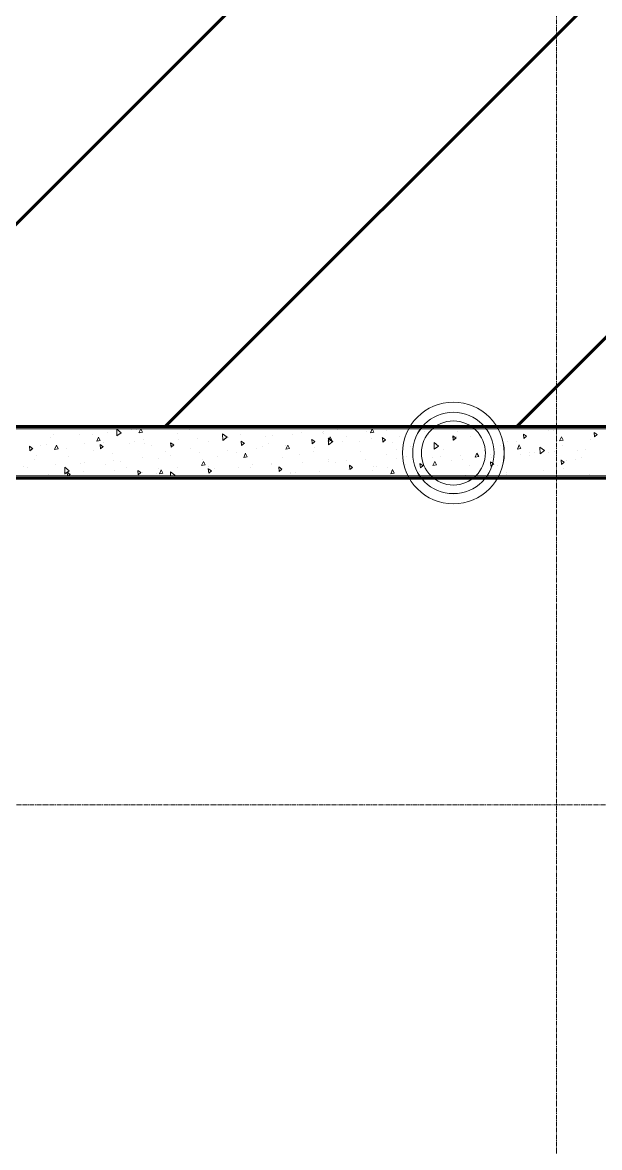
# Model space of a CAD drawing. Header units: millimetres. Extents: x 470010 to 1231400, y -134005 to 421770.
# Drawn here: x 674803 to 677257, y -73769 to -68983 of the extents above; entities that cross this region are included whole.
import ezdxf
from ezdxf.enums import TextEntityAlignment as Align

# ---------------------------------------------------------------- set-up
doc = ezdxf.new("R2010")
doc.units = ezdxf.units.MM
doc.linetypes.add('CENTER2', pattern=[28.575, 19.05, -3.175, 3.175, -3.175])
doc.layers.get('Defpoints').update_dxf_attribs({"color": 140})
for name, color, linetype, lineweight in [('0) шп потолок', 3, 'Continuous', 60), ('АР_Стены ПЕНОблок', 52, 'Continuous', 20), ('АР_Тонкая', 254, 'Continuous', 5), ('АР_Штриховка', 8, 'Continuous', 0)]:
    doc.layers.add(name, color=color, linetype=linetype, lineweight=lineweight)
doc.layers.add('АР_Делит', color=120, linetype='Continuous', lineweight=0, plot=False)
doc.layers.add('РД_Оси_100', color=7, linetype='Continuous', lineweight=0, true_color=0x525252)
doc.styles.add('style1', font='ARIALN.TTF')

# ---------------------------------------------------------------- blocks, each defined once
blk = doc.blocks.new('СОШ_2200_АР_ОСИ_М100_28.05.24')
at = {"layer": 'РД_Оси_100', "color": 251, "linetype": 'CENTER2', "true_color": 0x636466}
for p, q in [((4200, -6155), (4200, 139938.679)), ((-5954.958, 21300), (29555, 21300))]:
    blk.add_line(p, q, dxfattribs=at)
blk = doc.blocks.new('A$C9108343f')
at = {"layer": '0) шп потолок'}
for points in [[(13855, 29665), (7255, 29665), (7255, 33345), (15055.5, 33345)], [(14855, 26375), (14855, 29445), (7275, 29445), (7275, 20375), (14855, 20375), (14855, 25235)]]:
    blk.add_lwpolyline(points, dxfattribs=at)
at = {"layer": 'АР_Делит', "color": 18, "true_color": 0x000000}
for radius in [216.3, 173, 136.2]:
    blk.add_circle((10916.9, 29551.6), radius, dxfattribs=at)
at = {"layer": 'АР_Стены ПЕНОблок', "color": 18, "linetype": 'Continuous', "lineweight": 20, "true_color": 0x000000}
for p, q in [((13855, 29655), (7275, 29655)), ((7275, 29455), (13855, 29455))]:
    blk.add_line(p, q, dxfattribs=at)
at = {"layer": 'АР_Тонкая', "color": 18, "linetype": 'Continuous', "lineweight": 0, "true_color": 0x000000}
for p, q in [((13855, 29665), (7275, 29665)), ((7275, 29655), (13855, 29655)), ((13855, 29455), (7275, 29455)), ((7275, 29445), (13855, 29445))]:
    blk.add_line(p, q, dxfattribs=at)
at = {"layer": 'АР_Штриховка', "color": 18, "linetype": 'Continuous', "lineweight": 0, "true_color": 0x000000}
for p, q in [((9215.8, 29630.8), (9215.8, 29630.8)), ((9325.1, 29629.7), (9325.1, 29629.7)), ((9380.6, 29628.6), (9380.6, 29628.6)), ((9446.8, 29639.5), (9446.8, 29639.5)), ((9485.8, 29624.2), (9485.2, 29652.8)), ((9504.2, 29637.6), (9485.2, 29652.7)), ((9485.7, 29624.2), (9504.1, 29637.7)), ((9547.4, 29652), (9547.4, 29652)), ((9568.9, 29649.7), (9568.9, 29649.7)), ((9579.7, 29637), (9587.5, 29654.4)), ((9579.8, 29636.9), (9594.7, 29639.8)), ((9594.7, 29639.8), (9587.5, 29654.3)), ((9742.5, 29634.8), (9742.5, 29634.8)), ((9792.7, 29650.3), (9792.7, 29650.3)), ((9935.7, 29605.3), (9935.1, 29633.8)), ((9954.1, 29618.7), (9935.1, 29633.8)), ((10011.5, 29629.2), (10011.5, 29629.2)), ((10148.5, 29625.8), (10148.5, 29625.8)), ((10231, 29629.4), (10231, 29629.4)), ((10269.1, 29638.7), (10269.1, 29638.7)), ((10361.6, 29637.1), (10361.6, 29637.1)), ((10362.4, 29635.1), (10362.4, 29635.1)), ((10362.9, 29642.7), (10362.9, 29642.7)), ((10423.6, 29650.9), (10423.6, 29650.9)), ((10548.9, 29643.2), (10548.9, 29643.2)), ((10563.9, 29637.5), (10571.6, 29654.9)), ((10563.9, 29637.4), (10578.9, 29640.3)), ((10578.9, 29640.3), (10571.6, 29654.8)), ((10631.4, 29646.8), (10631.4, 29646.8)), ((10762.8, 29652.6), (10762.8, 29652.6)), ((10795.7, 29642.7), (10795.7, 29642.7)), ((10811.4, 29631.9), (10811.4, 29631.9)), ((10928, 29615.2), (10914.7, 29624.4)), ((10916.6, 29605.7), (10914.9, 29624.6)), ((10933.1, 29641.7), (10933.1, 29641.7)), ((11055.2, 29651.9), (11055.2, 29651.9)), ((11228.2, 29622.6), (11214.8, 29631.7)), ((11216.7, 29613), (11215, 29632)), ((11322.4, 29646.7), (11322.4, 29646.7)), ((11341.4, 29645.3), (11341.4, 29645.3)), ((11528.3, 29629.9), (11514.9, 29639.1)), ((11516.8, 29620.4), (11515.1, 29639.4)), ((11516.8, 29620.4), (11528.5, 29630.2)), ((11517.2, 29627.6), (11517.2, 29627.6)), ((9127.4, 29570.9), (9114, 29580.1)), ((9115.9, 29561.4), (9114.2, 29580.4)), ((9161.1, 29582.6), (9161.1, 29582.6)), ((9187.2, 29585.8), (9187.2, 29585.8)), ((9203, 29619.4), (9203, 29619.4)), ((9220.7, 29567.2), (9228.4, 29584.6)), ((9235.7, 29570), (9228.5, 29584.5)), ((9347.6, 29590.8), (9347.6, 29590.8)), ((9400.2, 29602.1), (9407.9, 29619.5)), ((9400.2, 29602), (9415.2, 29604.9)), ((9415.2, 29604.9), (9408, 29619.4)), ((9410.6, 29611.7), (9410.6, 29611.7)), ((9427.5, 29578.3), (9414.1, 29587.5)), ((9416, 29568.8), (9414.3, 29587.8)), ((9416, 29568.8), (9427.7, 29578.6)), ((9430.1, 29594.4), (9430.1, 29594.4)), ((9537.3, 29593.7), (9537.3, 29593.7)), ((9561.5, 29600.1), (9561.5, 29600.1)), ((9599.3, 29607.5), (9599.3, 29607.5)), ((9605, 29590), (9605, 29590)), ((9631.5, 29582.5), (9631.5, 29582.5)), ((9727.6, 29585.7), (9714.3, 29594.9)), ((9716.1, 29576.2), (9714.4, 29595.1)), ((9716.1, 29576.2), (9727.8, 29585.9)), ((9748.1, 29608.3), (9748.1, 29608.3)), ((9830.5, 29611.9), (9830.5, 29611.9)), ((9875.3, 29602.6), (9875.3, 29602.6)), ((9935.6, 29605.3), (9954, 29618.8)), ((9937.2, 29615.7), (9937.2, 29615.7)), ((9949.5, 29615.4), (9949.5, 29615.4)), ((9962, 29617.6), (9962, 29617.6)), ((10027.7, 29593.1), (10014.4, 29602.2)), ((10016.2, 29583.5), (10014.6, 29602.5)), ((10016.2, 29583.5), (10027.9, 29593.3)), ((10105, 29580.2), (10105, 29580.2)), ((10119.1, 29622.6), (10119.1, 29622.6)), ((10131.7, 29594), (10131.7, 29594)), ((10201.8, 29581.5), (10201.8, 29581.5)), ((10204.8, 29567.7), (10212.6, 29585.1)), ((10219.8, 29570.5), (10212.6, 29585)), ((10327.8, 29600.4), (10314.5, 29609.6)), ((10316.3, 29590.9), (10314.7, 29609.9)), ((10316.3, 29590.9), (10328, 29600.7)), ((10323.8, 29591.8), (10323.8, 29591.8)), ((10326.7, 29576.8), (10326.7, 29576.8)), ((10384.3, 29602.6), (10392.1, 29620)), ((10384.4, 29602.5), (10399.3, 29605.4)), ((10385.6, 29586.4), (10385, 29614.9)), ((10404, 29599.8), (10385, 29614.9)), ((10385.5, 29586.4), (10403.9, 29599.9)), ((10399.3, 29605.4), (10392.1, 29619.9)), ((10445.5, 29601.6), (10445.5, 29601.6)), ((10463.9, 29619.7), (10463.9, 29619.7)), ((10517.1, 29601.9), (10517.1, 29601.9)), ((10567.6, 29611.8), (10567.6, 29611.8)), ((10627.9, 29607.8), (10614.6, 29617)), ((10616.4, 29598.3), (10614.8, 29617.3)), ((10616.4, 29598.3), (10628.1, 29608.1)), ((10658.3, 29597.9), (10658.3, 29597.9)), ((10689.3, 29621.6), (10689.3, 29621.6)), ((10735.8, 29580.7), (10735.8, 29580.7)), ((10835.5, 29567.4), (10834.9, 29596)), ((10853.9, 29580.9), (10834.9, 29595.9)), ((10835.4, 29567.5), (10853.9, 29581)), ((10853.3, 29580.7), (10853.3, 29580.7)), ((10916.6, 29605.7), (10928.2, 29615.5)), ((10929.3, 29623.6), (10929.3, 29623.6)), ((10990.5, 29623.6), (10990.5, 29623.6)), ((11086, 29588.7), (11086, 29588.7)), ((11117.8, 29584.7), (11117.8, 29584.7)), ((11148, 29602.4), (11148, 29602.4)), ((11185, 29601.9), (11185, 29601.9)), ((11189, 29568.3), (11196.7, 29585.7)), ((11203.9, 29571.1), (11196.7, 29585.6)), ((11216.7, 29613), (11228.3, 29622.8)), ((11285.4, 29548.5), (11284.8, 29577.1)), ((11303.8, 29562), (11284.8, 29577)), ((11361.6, 29604.8), (11361.6, 29604.8)), ((11368.5, 29603.1), (11376.2, 29620.6)), ((11368.5, 29603), (11383.5, 29606)), ((11383.5, 29606), (11376.3, 29620.4)), ((11380, 29584.7), (11380, 29584.7)), ((11498.1, 29610.4), (11498.1, 29610.4)), ((9115.9, 29561.4), (9127.6, 29571.2)), ((9125.2, 29572), (9125.2, 29572)), ((9144, 29542.4), (9144, 29542.4)), ((9220.7, 29567.1), (9235.7, 29570)), ((9273.4, 29568.8), (9273.4, 29568.8)), ((9280.7, 29536.8), (9280.7, 29536.8)), ((9387.7, 29562.5), (9387.7, 29562.5)), ((9468.2, 29549.8), (9468.2, 29549.8)), ((9592.5, 29531.6), (9592.5, 29531.6)), ((9692.8, 29558.5), (9692.8, 29558.5)), ((9714.2, 29541.4), (9714.2, 29541.4)), ((9800.1, 29572.8), (9800.1, 29572.8)), ((9836.3, 29551.7), (9836.3, 29551.7)), ((9911.5, 29537.3), (9911.5, 29537.3)), ((9958, 29561.5), (9958, 29561.5)), ((9994.8, 29553.7), (9994.8, 29553.7)), ((10025.3, 29532.8), (10033, 29550.2)), ((10025.3, 29532.7), (10040.3, 29535.6)), ((10040.3, 29535.6), (10033.1, 29550.1)), ((10080.1, 29571.7), (10080.1, 29571.7)), ((10189.3, 29532), (10189.3, 29532)), ((10204.9, 29567.6), (10219.8, 29570.5)), ((10261.7, 29545.3), (10261.7, 29545.3)), ((10323.7, 29559), (10323.7, 29559)), ((10521.5, 29557.7), (10521.5, 29557.7)), ((10630.3, 29544.6), (10630.3, 29544.6)), ((10673.8, 29567), (10673.8, 29567)), ((10676.1, 29529.9), (10676.1, 29529.9)), ((10715.9, 29536), (10715.9, 29536)), ((10829.3, 29531.8), (10829.3, 29531.8)), ((10862.6, 29538), (10862.6, 29538)), ((10874, 29564.7), (10874, 29564.7)), ((10945.1, 29541.6), (10945.1, 29541.6)), ((11009.4, 29533.4), (11017.2, 29550.8)), ((11009.5, 29533.3), (11024.4, 29536.2)), ((11024.4, 29536.2), (11017.2, 29550.7)), ((11048.1, 29561.7), (11048.1, 29561.7)), ((11076.5, 29547.3), (11076.5, 29547.3)), ((11078.8, 29533.8), (11078.8, 29533.8)), ((11189, 29568.2), (11204, 29571.1)), ((11200.5, 29543.6), (11200.5, 29543.6)), ((11241.5, 29553.5), (11241.5, 29553.5)), ((11242.6, 29539.9), (11242.6, 29539.9)), ((11263, 29555.5), (11263, 29555.5)), ((11285.3, 29548.6), (11303.8, 29562)), ((11322.6, 29553.9), (11322.6, 29553.9)), ((11345.5, 29559.1), (11345.5, 29559.1)), ((11444.3, 29563.7), (11444.3, 29563.7)), ((11460.2, 29532.3), (11460.2, 29532.3)), ((11476.9, 29564.8), (11476.9, 29564.8)), ((9087.2, 29493.9), (9087.2, 29493.9)), ((9104.9, 29491.5), (9104.9, 29491.5)), ((9136, 29524.1), (9136, 29524.1)), ((9226.6, 29501.3), (9226.6, 29501.3)), ((9282.8, 29475.7), (9263.7, 29490.8)), ((9264.4, 29462.2), (9263.8, 29490.8)), ((9331, 29506.9), (9331, 29506.9)), ((9348.7, 29511.6), (9348.7, 29511.6)), ((9437.4, 29501.9), (9437.4, 29501.9)), ((9470.4, 29521.4), (9470.4, 29521.4)), ((9499.4, 29515.6), (9499.4, 29515.6)), ((9525.8, 29487.8), (9525.8, 29487.8)), ((9661.3, 29485.6), (9661.3, 29485.6)), ((9662.6, 29528), (9662.6, 29528)), ((9743.8, 29489.2), (9743.8, 29489.2)), ((9845.8, 29497.9), (9853.5, 29515.3)), ((9845.8, 29497.8), (9860.8, 29500.7)), ((9849.5, 29523.6), (9849.5, 29523.6)), ((9860.8, 29500.7), (9853.6, 29515.2)), ((9857.7, 29510.8), (9857.7, 29510.8)), ((9887.6, 29475.5), (9874.3, 29484.7)), ((9876.1, 29466), (9874.5, 29485)), ((9875.2, 29494.9), (9875.2, 29494.9)), ((9898.9, 29484.5), (9898.9, 29484.5)), ((10005, 29488.4), (10005, 29488.4)), ((10052.5, 29491.8), (10052.5, 29491.8)), ((10061.7, 29503), (10061.7, 29503)), ((10142.7, 29504.5), (10142.7, 29504.5)), ((10144.2, 29506.6), (10144.2, 29506.6)), ((10187.7, 29482.9), (10174.4, 29492.1)), ((10176.2, 29473.4), (10174.6, 29492.3)), ((10176.2, 29473.4), (10187.9, 29483.1)), ((10275.6, 29512.4), (10275.6, 29512.4)), ((10384.3, 29514.8), (10384.3, 29514.8)), ((10386.5, 29524.6), (10386.5, 29524.6)), ((10417.2, 29510.1), (10417.2, 29510.1)), ((10462.1, 29520.5), (10462.1, 29520.5)), ((10469.1, 29483.5), (10469.1, 29483.5)), ((10487.8, 29490.3), (10474.5, 29499.4)), ((10476.3, 29480.7), (10474.7, 29499.7)), ((10476.3, 29480.7), (10488, 29490.5)), ((10544.6, 29524.1), (10544.6, 29524.1)), ((10579.1, 29495.7), (10579.1, 29495.7)), ((10591.2, 29493.7), (10591.2, 29493.7)), ((10635.9, 29488.9), (10635.9, 29488.9)), ((10650.4, 29463.6), (10658.1, 29481)), ((10665.4, 29466.4), (10658.2, 29480.9)), ((10712.9, 29503.5), (10712.9, 29503.5)), ((10787.9, 29497.6), (10774.6, 29506.8)), ((10776.5, 29488.1), (10774.8, 29507.1)), ((10776.5, 29488.1), (10788.1, 29497.9)), ((10829.9, 29498.5), (10837.7, 29515.9)), ((10830, 29498.4), (10844.9, 29501.3)), ((10835, 29513.8), (10835, 29513.8)), ((10844.9, 29501.3), (10837.7, 29515.8)), ((10910.9, 29518.8), (10910.9, 29518.8)), ((10956.7, 29523.6), (10956.7, 29523.6)), ((10986.1, 29496.9), (10986.1, 29496.9)), ((11048.1, 29510.6), (11048.1, 29510.6)), ((11088.1, 29505), (11074.7, 29514.2)), ((11076.6, 29495.5), (11074.9, 29514.5)), ((11076.6, 29495.5), (11088.2, 29505.3)), ((11105.7, 29499.7), (11105.7, 29499.7)), ((11388.2, 29512.4), (11374.8, 29521.6)), ((11376.7, 29502.9), (11375, 29521.8)), ((11376.7, 29502.9), (11388.4, 29512.7)), ((11385.2, 29486.7), (11385.2, 29486.7)), ((11398.2, 29518.6), (11398.2, 29518.6)), ((11437.6, 29522.7), (11437.6, 29522.7)), ((9193.6, 29462.1), (9193.6, 29462.1)), ((9260.9, 29468.1), (9260.9, 29468.1)), ((9264.3, 29462.3), (9282.7, 29475.8)), ((9287.4, 29460.8), (9274.1, 29469.9)), ((9275.6, 29455), (9274.2, 29470.2)), ((9280.4, 29455), (9287.6, 29461)), ((9343.3, 29471.7), (9343.3, 29471.7)), ((9474.8, 29477.4), (9474.8, 29477.4)), ((9587.5, 29468.1), (9574.2, 29477.3)), ((9576, 29458.6), (9574.3, 29477.6)), ((9576, 29458.6), (9587.7, 29468.4)), ((9592.9, 29466.7), (9592.9, 29466.7)), ((9655.1, 29464.4), (9655.1, 29464.4)), ((9666.3, 29463), (9674, 29480.4)), ((9666.3, 29462.9), (9681.3, 29465.8)), ((9681.3, 29465.8), (9674, 29480.3)), ((9714, 29455), (9713.7, 29471.9)), ((9732.7, 29456.8), (9713.7, 29471.8)), ((9720.3, 29466.1), (9720.3, 29466.1)), ((9730.1, 29455), (9732.6, 29456.9)), ((9876.1, 29466), (9887.8, 29475.8)), ((10223.8, 29467.2), (10223.8, 29467.2)), ((10225.3, 29463.4), (10225.3, 29463.4)), ((10246.9, 29470), (10246.9, 29470)), ((10347.4, 29473.7), (10347.4, 29473.7)), ((10573.9, 29475.2), (10573.9, 29475.2)), ((10650.4, 29463.5), (10665.4, 29466.4)), ((10773.5, 29474), (10773.5, 29474)), ((10968.6, 29456.8), (10968.6, 29456.8)), ((11141.4, 29466.6), (11141.4, 29466.6)), ((11141.6, 29461.7), (11141.6, 29461.7)), ((11300.2, 29477.9), (11300.2, 29477.9)), ((11495.2, 29460.8), (11495.2, 29460.8))]:
    blk.add_line(p, q, dxfattribs=at)
at = {"layer": 'РД_Оси_100'}
blk.add_blockref('СОШ_2200_АР_ОСИ_М100_28.05.24', (7155, 6755), dxfattribs=at)
at = {"layer": 'Defpoints', "color": 18, "true_color": 0x000000, "style": 'style1'}
for p in [(143949.3, 316089.1), (143975, 281639.5), (143890.4, 273244.7), (143840, 264276.8), (143967.8, 254892.4), (12252, 104178.1), (12382.6, 96023.1)]:
    blk.add_attdef('АР-ПОМЕЩЕНИЕ:НАИМЕНОВАНИЕ', text='', height=100, dxfattribs=at).set_placement(p, align=Align.MIDDLE)
at = {"layer": 'Defpoints', "color": 18, "true_color": 0x000000, "style": 'style1', "flags": 8}
for p in [(143951.3, 279099.1), (143848.3, 269251.1), (143875.3, 260094.2), (144049.7, 250824.7), (163419.3, 238153.4), (155897.5, 237966), (183037.2, 237966), (143342.9, 237876.2)]:
    blk.add_attdef('АР-ПОМЕЩЕНИЕ:НАИМЕНОВАНИЕ', text='', height=100, dxfattribs=at).set_placement(p, align=Align.MIDDLE)

msp = doc.modelspace()

# ---------------------------------------------------------------- hatches: boundary and pattern name
at = {"layer": '0) шп потолок'}
h = msp.add_hatch(dxfattribs=at)
h.set_pattern_fill('ANSI31', color=3, scale=333)
h.paths.add_polyline_path([(700363.966, -68211.242), (700363.966, -67611.242), (699673.57, -67611.242), (699673.57, -67311.242), (695193.57, -67311.242), (695193.57, -68210.434), (694903.511, -68210.544), (693273.563, -68211.166), (693073.563, -68211.242), (692873.57, -68211.242), (691173.57, -68211.242), (684173.57, -68211.242), (684173.57, -68011.242), (684173.57, -65811.242), (684173.57, -65611.242), (684173.57, -64311.242), (684173.57, -59911.242), (684823.57, -59911.242), (684823.57, -59691.242), (685063.57, -59691.242), (685063.57, -57531.242), (684493.57, -57531.242), (684493.57, -54921.242), (681503.566, -54921.242), (681503.566, -57531.242), (680783.57, -57531.242), (680783.57, -58211.242), (680783.57, -58511.242), (680783.57, -61411.242), (680783.57, -61911.242), (680783.57, -62811.242), (680783.57, -66801.242), (680773.57, -67021.242), (679573.57, -67021.242), (672993.57, -67021.242), (672993.57, -67611.257), (672973.57, -67597.767), (672973.57, -70161.242), (672993.57, -70161.242), (672993.57, -70351.242), (673213.57, -70351.242), (673213.57, -70701.242), (679573.57, -70701.242), (679573.57, -70421.242), (680773.57, -70421.242), (680774.132, -70421.242), (680774.132, -70734.234), (680773.57, -70734.796), (680773.57, -72201.242), (682173.57, -72201.242), (684173.57, -72201.242), (684173.57, -72168.693), (698794.179, -72168.693), (698794.179, -71911.242), (699673.57, -71911.242), (699673.57, -71911.242), (700363.966, -71911.242)])
h.paths.add_polyline_path([(684404.826, -59899.073), (684791.115, -59899.073), (684791.115, -59598.459), (684404.826, -59598.459)], flags=24)

# ---------------------------------------------------------------- linework, layer by layer
for points in [[(679573.57, -70701.242), (672973.57, -70701.242), (672973.57, -67021.242), (680774.132, -67021.242)], [(680573.57, -73991.242), (680573.57, -70921.242), (672993.57, -70921.242), (672993.57, -79991.242), (680573.57, -79991.242), (680573.57, -75131.242)]]:
    msp.add_lwpolyline(points, dxfattribs=at)
at = {"layer": 'АР_Делит', "color": 18, "true_color": 0x000000}
for radius in [216.336, 173.036, 136.212]:
    msp.add_circle((676635.49, -70814.629), radius, dxfattribs=at)
at = {"layer": 'АР_Стены ПЕНОблок', "color": 18, "linetype": 'Continuous', "lineweight": 20, "true_color": 0x000000}
for p, q in [((679573.57, -70711.242), (672993.57, -70711.242)), ((672993.57, -70911.242), (679573.57, -70911.242))]:
    msp.add_line(p, q, dxfattribs=at)
at = {"layer": 'АР_Тонкая', "color": 18, "linetype": 'Continuous', "lineweight": 0, "true_color": 0x000000}
for p, q in [((679573.57, -70701.242), (672993.57, -70701.242)), ((672993.57, -70711.242), (679573.57, -70711.242)), ((679573.57, -70911.242), (672993.57, -70911.242)), ((672993.57, -70921.242), (679573.57, -70921.242))]:
    msp.add_line(p, q, dxfattribs=at)
at = {"layer": 'АР_Штриховка', "color": 18, "linetype": 'Continuous', "lineweight": 0, "true_color": 0x000000}
for p, q in [((675222.812, -70728.609), (675203.77, -70713.536)), ((675204.403, -70742.052), (675203.813, -70713.483)), ((675204.293, -70742.012), (675222.744, -70728.516)), ((675298.325, -70729.268), (675306.074, -70711.865)), ((675298.364, -70729.371), (675313.324, -70726.463)), ((675313.323, -70726.463), (675306.111, -70711.968)), ((675672.719, -70747.529), (675653.677, -70732.456)), ((675654.31, -70760.972), (675653.72, -70732.403)), ((676282.465, -70728.734), (676290.214, -70711.331)), ((676282.504, -70728.836), (676297.464, -70725.928)), ((676297.462, -70725.928), (676290.251, -70711.433)), ((676935.276, -70753.202), (676933.615, -70734.224)), ((677246.881, -70736.306), (677233.546, -70727.125)), ((677235.389, -70745.825), (677233.728, -70726.848)), ((674939.286, -70799.058), (674947.034, -70781.655)), ((674954.283, -70796.253), (674947.071, -70781.758)), ((675118.806, -70764.163), (675126.554, -70746.76)), ((675118.844, -70764.266), (675133.804, -70761.358)), ((675133.803, -70761.358), (675126.591, -70746.863)), ((675146.094, -70787.936), (675132.759, -70778.754)), ((675134.597, -70797.462), (675132.937, -70778.484)), ((675446.206, -70780.56), (675432.871, -70771.379)), ((675434.71, -70790.085), (675433.05, -70771.108)), ((675434.715, -70790.09), (675446.389, -70780.294)), ((675654.2, -70760.932), (675672.65, -70747.436)), ((675746.319, -70773.184), (675732.984, -70764.003)), ((675734.823, -70782.708), (675733.163, -70763.731)), ((675734.828, -70782.714), (675746.502, -70772.918)), ((675923.425, -70798.524), (675931.174, -70781.121)), ((675938.423, -70795.719), (675931.211, -70781.224)), ((676046.431, -70765.809), (676033.096, -70756.627)), ((676034.936, -70775.332), (676033.276, -70756.354)), ((676034.941, -70775.337), (676046.615, -70765.541)), ((676102.945, -70763.629), (676110.694, -70746.226)), ((676102.984, -70763.731), (676117.944, -70760.823)), ((676122.626, -70766.449), (676103.584, -70751.377)), ((676104.218, -70779.892), (676103.627, -70751.323)), ((676104.106, -70779.851), (676122.557, -70766.355)), ((676117.942, -70760.824), (676110.731, -70746.328)), ((676346.544, -70758.433), (676333.209, -70749.252)), ((676335.049, -70767.955), (676333.389, -70748.978)), ((676335.054, -70767.961), (676346.728, -70758.164)), ((676572.532, -70785.37), (676553.491, -70770.297)), ((676554.125, -70798.811), (676553.534, -70770.243)), ((676646.656, -70751.057), (676633.321, -70741.876)), ((676635.163, -70760.579), (676633.502, -70741.601)), ((676635.167, -70760.584), (676646.842, -70750.788)), ((676907.565, -70797.99), (676915.314, -70780.587)), ((676922.562, -70795.184), (676915.351, -70780.689)), ((676946.769, -70743.682), (676933.434, -70734.5)), ((676935.28, -70753.207), (676946.955, -70743.411)), ((677087.085, -70763.095), (677094.834, -70745.691)), ((677087.124, -70763.197), (677102.084, -70760.289)), ((677102.082, -70760.289), (677094.871, -70745.794)), ((677235.393, -70745.831), (677247.068, -70736.035)), ((674845.981, -70795.312), (674832.647, -70786.13)), ((674834.484, -70804.838), (674832.824, -70785.861)), ((674834.488, -70804.844), (674846.163, -70795.048)), ((674939.324, -70799.161), (674954.284, -70796.253)), ((675134.601, -70797.467), (675146.276, -70787.671)), ((675743.905, -70833.419), (675751.654, -70816.016)), ((675758.903, -70830.614), (675751.691, -70816.119)), ((675923.464, -70798.627), (675938.424, -70795.719)), ((676554.012, -70798.771), (676572.463, -70785.275)), ((676728.045, -70832.885), (676735.794, -70815.482)), ((676743.042, -70830.079), (676735.831, -70815.584)), ((676907.604, -70798.092), (676922.564, -70795.184)), ((677022.439, -70804.29), (677003.398, -70789.217)), ((677004.032, -70817.731), (677003.441, -70789.162)), ((677003.919, -70817.691), (677022.37, -70804.195)), ((675001.402, -70890.562), (674982.36, -70875.489)), ((674982.993, -70904.005), (674982.403, -70875.436)), ((675564.385, -70868.314), (675572.134, -70850.911)), ((675564.424, -70868.417), (675579.384, -70865.509)), ((675579.383, -70865.509), (675572.171, -70851.014)), ((675743.944, -70833.522), (675758.904, -70830.614)), ((675906.337, -70883.362), (675893.002, -70874.18)), ((675894.842, -70892.885), (675893.181, -70873.908)), ((676206.449, -70875.986), (676193.115, -70866.805)), ((676194.955, -70885.509), (676193.294, -70866.531)), ((676194.959, -70885.514), (676206.634, -70875.718)), ((676506.562, -70868.61), (676493.227, -70859.429)), ((676495.068, -70878.132), (676493.408, -70859.154)), ((676495.072, -70878.137), (676506.747, -70868.341)), ((676548.525, -70867.78), (676556.274, -70850.377)), ((676548.564, -70867.882), (676563.524, -70864.974)), ((676563.522, -70864.974), (676556.311, -70850.479)), ((676728.084, -70832.987), (676743.044, -70830.079)), ((676806.674, -70861.235), (676793.339, -70852.053)), ((676795.181, -70870.755), (676793.521, -70851.778)), ((676795.185, -70870.761), (676806.86, -70860.965)), ((677106.787, -70853.859), (677093.452, -70844.677)), ((677095.294, -70863.379), (677093.634, -70844.401)), ((677095.299, -70863.384), (677106.973, -70853.588)), ((674982.883, -70903.966), (675001.334, -70890.469)), ((675006, -70905.489), (674992.665, -70896.307)), ((674994.172, -70911.242), (674992.842, -70896.038)), ((674999.01, -70911.242), (675006.181, -70905.224)), ((675306.112, -70898.113), (675292.777, -70888.932)), ((675294.615, -70907.639), (675292.955, -70888.661)), ((675294.62, -70907.644), (675306.294, -70897.848)), ((675384.865, -70903.21), (675392.614, -70885.806)), ((675384.904, -70903.312), (675399.864, -70900.404)), ((675399.863, -70900.404), (675392.651, -70885.909)), ((675451.309, -70909.482), (675432.267, -70894.41)), ((675432.659, -70911.242), (675432.31, -70894.356)), ((675448.707, -70911.242), (675451.24, -70909.389)), ((675606.224, -70890.737), (675592.89, -70881.556)), ((675594.729, -70900.262), (675593.068, -70881.284)), ((675594.733, -70900.267), (675606.408, -70890.471)), ((675894.846, -70892.891), (675906.521, -70883.094)), ((676369.005, -70902.675), (676376.754, -70885.272)), ((676369.044, -70902.777), (676384.004, -70899.869)), ((676384.002, -70899.87), (676376.791, -70885.374))]:
    msp.add_line(p, q, dxfattribs=at)

# ---------------------------------------------------------------- block references
msp.add_blockref('A$C9108343f', (665718.612, -100366.242))
at = {"layer": 'РД_Оси_100'}
msp.add_blockref('СОШ_2200_АР_ОСИ_М100_28.05.24', (672873.57, -93611.242), dxfattribs=at)

doc.saveas('drawing.dxf')
